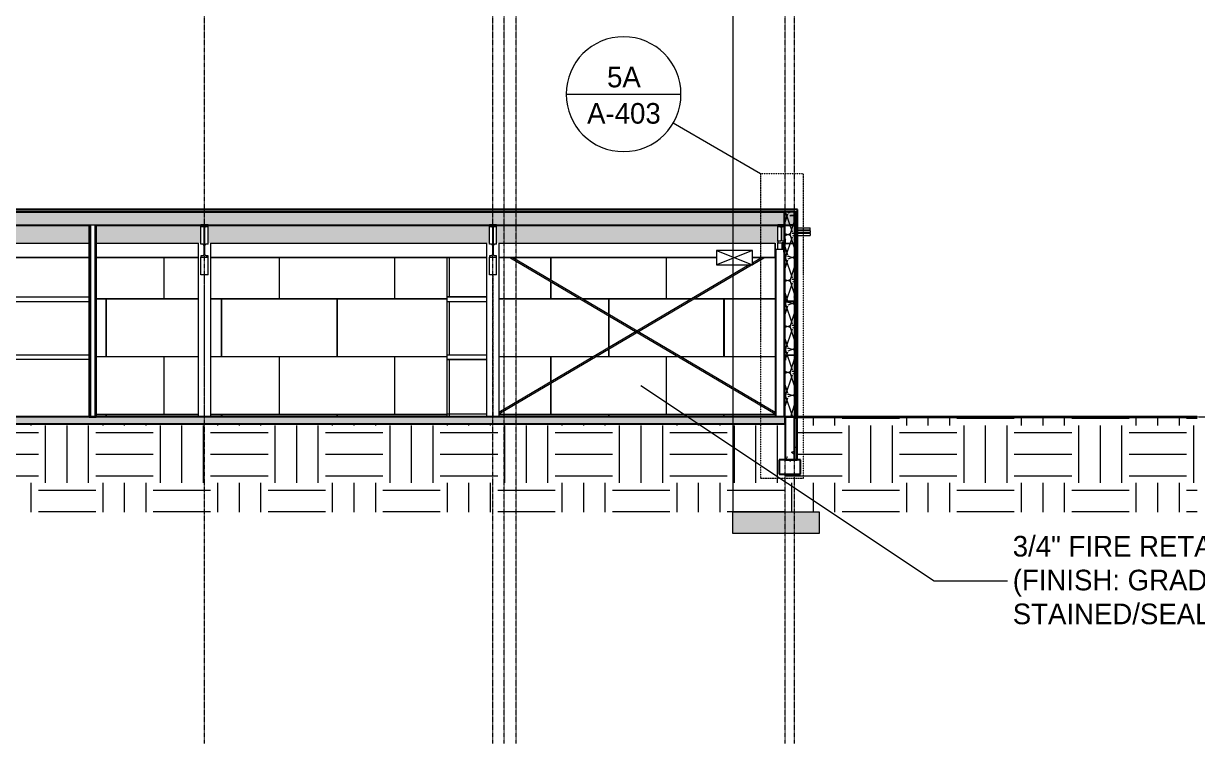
# Model space of a CAD drawing. Header units: inches. Extents: x -23445 to -52, y -314 to 853.
# Drawn here: x -21536 to -20555, y -273 to 329 of the extents above; entities that cross this region are included whole.
import ezdxf

# ---------------------------------------------------------------- set-up
doc = ezdxf.new("R2010")
doc.units = ezdxf.units.IN
doc.header["$MEASUREMENT"] = 0
for name, pattern in [('Dash Dot 3_16_', [0.3125, 0.1875, -0.0625, 0, -0.0625]), ('Grid Line 1_2_', [0.875, 0.5, -0.125, 0.125, -0.125]), ('Hidden 1_8_', [0.1875, 0.125, -0.0625])]:
    doc.linetypes.add(name, pattern=pattern)
for name, color, linetype, lineweight in [('A-ANNO-IDEN', 131, 'Continuous', 9), ('A-ANNO-SYMB', 150, 'Continuous', 9), ('A-CLNG', 13, 'Continuous', 9), ('A-CLNG-PATT', 13, 'Continuous', 9), ('A-FLOR', 192, 'Continuous', 9), ('A-FLOR-LEVL', 51, 'Continuous', 9), ('A-FLOR-PATT', 8, 'Continuous', 25), ('A-GLAZ-CWMG', 51, 'Continuous', 9), ('A-ROOF', 132, 'Continuous', 9), ('A-ROOF-PATT', 132, 'Continuous', 9), ('A-WALL', 113, 'Continuous', 9), ('A-WALL-PATT', 111, 'Continuous', 25), ('C-TOPO', 7, 'Continuous', 9), ('G-ANNO-SYMB', 111, 'Continuous', 9), ('I-WALL', 2, 'Continuous', 9), ('L-SITE-WALL', 31, 'Continuous', 9), ('M-HVAC-DUCT-ANNO', 70, 'Continuous', 9), ('S-BEAM', 12, 'Continuous', 9), ('S-COLS', 52, 'Continuous', 9), ('S-FNDN', 32, 'Continuous', 9), ('S-GRID', 1, 'Continuous', 9)]:
    doc.layers.add(name, color=color, linetype=linetype, lineweight=lineweight)
doc.styles.add('Century Gothic', font='GOTHIC.TTF', dxfattribs={"height": 17.245342})
pattern_1 = [(50, (-21811.89, 94.61), (55.0854, -4.8198), [5.76, -63.36]), (355, (-21811.89, 94.61), (-10.6557, 57.7685), [4.608, -50.688]), (100.451, (-21807.3, 94.21), (44.4295, 52.9487), [4.895, -53.848]), (46.184, (-21811.89, 109.97), (81.9644, -12.712), [8.64, -95.04]), (96.636, (-21805.06, 108.91), (71.7815, 74.8124), [7.343, -80.772]), (351.184, (-21811.89, 109.97), (71.782, 74.8124), [6.912, -76.032]), (21, (-21804.21, 106.13), (45.842, -30.9215), [5.76, -63.36]), (326, (-21804.21, 106.13), (18.687, 55.6915), [4.608, -50.688]), (71.451, (-21800.39, 103.553), (64.529, 24.77), [4.895, -53.848]), (37.5, (-21811.89, 94.61), (0.9339, 25.5668), [2.534, -47.539, 2.534, -48.922, -50.88]), (37.5, (-21811.89, 94.61), (0.9339, 25.5668), [-101.53, 2.534, -48.346]), (7.5, (-21811.89, 94.61), (20.20404, 30.2913), [2.534, -26.803, 2.534, -46.387, -19.392]), (7.5, (-21811.89, 94.61), (20.20404, 30.2913), [-78.259, 2.534, -16.858]), (327.5, (-21829.017, 94.61), (40.9978, -1.7324), [2.534, -16.666, 2.534, -57.37, -79.488]), (327.5, (-21829.017, 94.61), (40.9978, -1.7324), [-79.104, 2.534, -76.954]), (317.5, (-21836.697, 94.61), (44.7889, 7.6878), [2.534, -22.426, 2.534, -37.248, -56.448]), (317.5, (-21836.697, 94.61), (44.7889, 7.6878), [-64.742, 2.534, -53.914])]
pattern_2 = [(45, (-21811.89, 94.61), (-19.007, 19.007), []), (45, (-21811.89, 123.41), (-19.007, 19.007), [])]
pattern_3 = [(0, (-21811.89, 94.61), (0, 24), []), (90, (-21811.89, 94.61), (-24, 1e-15), [])]
pattern_4 = [(161.57, (-21810.93, 95.57), (-7.6802237, -0.0009796), [0, -54.643, 6.067, 0]), (18.43, (-21812.85, 95.57), (-7.6802237, 0.0009796), [0, -54.643, 6.067, 0]), (108.43, (-21810.93, 95.57), (3.838295, -19.2013653), [18.211, -42.499]), (71.57, (-21812.85, 95.57), (3.838295, 19.2013653), [18.211, -42.499])]

# ---------------------------------------------------------------- blocks, each defined once
blk = doc.blocks.new('Struct_Xcel_Sports Complex_rvt-1-Building Section - North_South looking West _ Clinic')
at = {"layer": 'A-FLOR-PATT', "lineweight": 9}
h = blk.add_hatch(dxfattribs=at)
h.set_pattern_fill('FP_9', style=0, pattern_type=2)
h.set_pattern_definition(pattern_1)
h.paths.add_polyline_path([(-21794.44, -6), (-20899.55, -6), (-20899.55, 0), (-22790.8, 0), (-22790.8, -6), (-21949.37, -6)], flags=0)
at = {"layer": 'A-WALL-PATT', "lineweight": 9}
h = blk.add_hatch(dxfattribs=at)
h.set_pattern_fill('FP_9', style=0, pattern_type=2)
h.set_pattern_definition(pattern_1)
h.paths.add_polyline_path([(-20899.55, -36), (-20891.55, -36), (-20891.55, 0), (-20899.55, 0), (-20899.55, -1.56)], flags=0)
at = {"layer": 'S-FNDN'}
h = blk.add_hatch(dxfattribs=at)
h.set_pattern_fill('FP_9', color=256, style=0, pattern_type=2)
h.set_pattern_definition(pattern_1)
h.paths.add_polyline_path([(-20904.55, -48), (-20886.55, -48), (-20886.55, -36), (-20904.55, -36), (-20904.55, -40.62)], flags=0)
at = {"layer": 'A-FLOR', "color": 250, "lineweight": 25}
for p, q in [((-20899.55, 0), (-22790.8, 0)), ((-20899.55, -6), (-20899.55, 0)), ((-22790.8, -6), (-20899.55, -6))]:
    blk.add_line(p, q, dxfattribs=at)
at = {"layer": 'L-SITE-WALL', "color": 250, "lineweight": 25}
for p, q in [((-20899.55, 0), (-20899.55, -36)), ((-20891.55, 0), (-20899.55, 0)), ((-20891.55, -36), (-20891.55, 0)), ((-20899.55, -36), (-20891.55, -36))]:
    blk.add_line(p, q, dxfattribs=at)
at = {"layer": 'S-FNDN', "color": 250, "lineweight": 25}
for p, q in [((-20886.55, -36), (-20904.55, -36)), ((-20904.55, -36), (-20904.55, -48)), ((-20886.55, -48), (-20886.55, -36)), ((-20904.55, -48), (-20886.55, -48))]:
    blk.add_line(p, q, dxfattribs=at)
blk = doc.blocks.new('W-Wide Flange-Column - B3_D-V1-Building Section - North_South looking West _ Clinic')
at = {"layer": 'S-COLS', "linetype": 'Hidden 1_8_'}
for p, q in [((-21143.96, 118.46), (-21143.96, 0)), ((-21143.65, 0), (-21143.65, 118.46))]:
    blk.add_line(p, q, dxfattribs=at)
blk = doc.blocks.new('W-Wide Flange - 2_-3_ deep-V3-Building Section - North_South looking West _ Clinic')
at = {"layer": 'S-BEAM'}
h = blk.add_hatch(dxfattribs=at)
h.set_pattern_fill('FP_1', color=256, style=0, pattern_type=2)
h.set_pattern_definition(pattern_2)
h.paths.add_polyline_path([(-21382.89, 133.21), (-21382.05, 133.21), (-21382.05, 134.57), (-21383.99, 134.59), (-21384.34, 134.76), (-21384.62, 135.15), (-21384.68, 135.46), (-21384.66, 158.18), (-21384.48, 158.53), (-21384.17, 158.78), (-21383.79, 158.87), (-21382.05, 158.87), (-21382.05, 160.23), (-21388.05, 160.23), (-21388.05, 158.87), (-21386.12, 158.85), (-21385.76, 158.67), (-21385.52, 158.36), (-21385.43, 157.98), (-21385.49, 135.15), (-21385.62, 134.9), (-21385.93, 134.65), (-21386.32, 134.57), (-21388.05, 134.57), (-21388.05, 133.21), (-21387.73, 133.21)], flags=0)
at = {"layer": 'S-BEAM', "lineweight": 15}
for p, q in [((-21382.05, 160.23), (-21388.05, 160.23)), ((-21388.05, 160.23), (-21388.05, 158.87)), ((-21388.05, 158.87), (-21386.32, 158.87)), ((-21385.43, 157.98), (-21385.43, 135.46)), ((-21384.68, 135.46), (-21384.68, 157.98)), ((-21383.79, 158.87), (-21382.05, 158.87)), ((-21382.05, 158.87), (-21382.05, 160.23)), ((-21386.32, 134.57), (-21388.05, 134.57)), ((-21388.05, 134.57), (-21388.05, 133.21)), ((-21388.05, 133.21), (-21382.05, 133.21)), ((-21382.05, 134.57), (-21383.79, 134.57)), ((-21382.05, 133.21), (-21382.05, 134.57))]:
    blk.add_line(p, q, dxfattribs=at)
at = {"layer": 'S-BEAM'}
for p, q in [((-21388.05, 144.08), (-21388.05, 158.87)), ((-21382.05, 144.08), (-21382.05, 158.87)), ((-21386.32, 144.08), (-21388.05, 144.08)), ((-21382.05, 144.08), (-21383.79, 144.08)), ((-21388.05, 118.46), (-21388.05, 133.21)), ((-21382.05, 118.46), (-21382.05, 133.21)), ((-21382.05, 118.46), (-21388.05, 118.46))]:
    blk.add_line(p, q, dxfattribs=at)
at = {"layer": 'S-BEAM', "lineweight": 15, "flags": 128}
for points in [[(-21386.32, 158.87), (-21386.12, 158.85), (-21385.93, 158.78), (-21385.76, 158.67), (-21385.62, 158.53), (-21385.52, 158.36), (-21385.45, 158.18), (-21385.43, 157.98)], [(-21384.68, 157.98), (-21384.66, 158.18), (-21384.59, 158.36), (-21384.48, 158.53), (-21384.34, 158.67), (-21384.17, 158.78), (-21383.99, 158.85), (-21383.79, 158.87)], [(-21385.43, 135.46), (-21385.45, 135.26), (-21385.52, 135.07), (-21385.62, 134.9), (-21385.76, 134.76), (-21385.93, 134.65), (-21386.12, 134.59), (-21386.32, 134.57)], [(-21383.79, 134.57), (-21383.99, 134.59), (-21384.17, 134.65), (-21384.34, 134.76), (-21384.48, 134.9), (-21384.59, 135.07), (-21384.66, 135.26), (-21384.68, 135.46)]]:
    blk.add_lwpolyline(points, dxfattribs=at)
at = {"layer": 'S-BEAM'}
for centre, start_param, end_param in [((-21386.32, 143.19), 0, 1.570796), ((-21383.79, 143.19), 1.570796, 3.141593)]:
    blk.add_ellipse(centre, major_axis=(0.89, 0), ratio=0.999133, start_param=start_param, end_param=end_param, dxfattribs=at)
blk = doc.blocks.new('W-Wide Flange - 2_-3_ deep-V4-Building Section - North_South looking West _ Clinic')
at = {"layer": 'S-BEAM'}
h = blk.add_hatch(dxfattribs=at)
h.set_pattern_fill('FP_1', color=256, style=0, pattern_type=2)
h.set_pattern_definition(pattern_2)
h.paths.add_polyline_path([(-21140.81, 133.21), (-21140.8, 133.21), (-21140.81, 134.57), (-21142.74, 134.59), (-21143.09, 134.76), (-21143.37, 135.15), (-21143.43, 135.46), (-21143.41, 158.18), (-21143.23, 158.53), (-21142.92, 158.78), (-21142.54, 158.87), (-21140.8, 158.87), (-21140.8, 160.23), (-21146.8, 160.23), (-21146.8, 158.87), (-21144.87, 158.85), (-21144.51, 158.67), (-21144.27, 158.36), (-21144.18, 157.98), (-21144.24, 135.15), (-21144.37, 134.9), (-21144.68, 134.65), (-21145.07, 134.57), (-21146.8, 134.57), (-21146.8, 133.21), (-21145.65, 133.21)], flags=0)
at = {"layer": 'S-BEAM', "lineweight": 15}
for p, q in [((-21140.8, 160.23), (-21146.8, 160.23)), ((-21146.8, 160.23), (-21146.8, 158.87)), ((-21146.8, 158.87), (-21145.07, 158.87)), ((-21144.18, 157.98), (-21144.18, 135.46)), ((-21143.43, 135.46), (-21143.43, 157.98)), ((-21142.54, 158.87), (-21140.8, 158.87)), ((-21140.8, 158.87), (-21140.8, 160.23)), ((-21145.07, 134.57), (-21146.8, 134.57)), ((-21146.8, 134.57), (-21146.8, 133.21)), ((-21146.8, 133.21), (-21140.8, 133.21)), ((-21140.8, 134.57), (-21142.54, 134.57)), ((-21140.8, 133.21), (-21140.8, 134.57))]:
    blk.add_line(p, q, dxfattribs=at)
at = {"layer": 'S-BEAM'}
for p, q in [((-21146.8, 144.08), (-21146.8, 158.87)), ((-21140.8, 144.08), (-21140.8, 158.87)), ((-21145.07, 144.08), (-21146.8, 144.08)), ((-21140.8, 144.08), (-21142.54, 144.08)), ((-21146.8, 118.46), (-21146.8, 133.21)), ((-21140.8, 118.46), (-21140.8, 133.21)), ((-21140.8, 118.46), (-21146.8, 118.46))]:
    blk.add_line(p, q, dxfattribs=at)
at = {"layer": 'S-BEAM', "lineweight": 15, "flags": 128}
for points in [[(-21145.07, 158.87), (-21144.87, 158.85), (-21144.68, 158.78), (-21144.51, 158.67), (-21144.37, 158.53), (-21144.27, 158.36), (-21144.2, 158.18), (-21144.18, 157.98)], [(-21143.43, 157.98), (-21143.41, 158.18), (-21143.34, 158.36), (-21143.23, 158.53), (-21143.09, 158.67), (-21142.92, 158.78), (-21142.74, 158.85), (-21142.54, 158.87)], [(-21144.18, 135.46), (-21144.2, 135.26), (-21144.27, 135.07), (-21144.37, 134.9), (-21144.51, 134.76), (-21144.68, 134.65), (-21144.87, 134.59), (-21145.07, 134.57)], [(-21142.54, 134.57), (-21142.74, 134.59), (-21142.92, 134.65), (-21143.09, 134.76), (-21143.23, 134.9), (-21143.34, 135.07), (-21143.41, 135.26), (-21143.43, 135.46)]]:
    blk.add_lwpolyline(points, dxfattribs=at)
at = {"layer": 'S-BEAM'}
for centre, start_param, end_param in [((-21145.07, 143.19), 0, 1.570796), ((-21142.54, 143.19), 1.570796, 3.141593)]:
    blk.add_ellipse(centre, major_axis=(0.89, 0), ratio=0.999133, start_param=start_param, end_param=end_param, dxfattribs=at)
blk = doc.blocks.new('Girt_C - 8_D-1405486-Building Section - North_South looking West _ Clinic')
at = {"layer": 'S-BEAM'}
for p, q in [((-21481.43, 99.82), (-21621.3, 99.82)), ((-21148.8, 100.3), (-21182.12, 100.3)), ((-21148.8, 99.82), (-21182.12, 99.82)), ((-21621.3, 96.32), (-21481.43, 96.32)), ((-21182.12, 96.32), (-21148.8, 96.32))]:
    blk.add_line(p, q, dxfattribs=at)
blk = doc.blocks.new('Rectangular Mullion - Exterior 2_ x 4_5_-V7-Building Section - North_South looking West _ Clinic')
at = {"layer": 'A-GLAZ-CWMG'}
blk.add_line((-21180.12, 100.3), (-21180.12, 132.85), dxfattribs=at)
blk = doc.blocks.new('Rectangular Mullion - Exterior 2_ x 4_5_-V8-Building Section - North_South looking West _ Clinic')
at = {"layer": 'A-GLAZ-CWMG'}
for p, q in [((-21180.12, 51.53), (-21180.12, 96.32)), ((-21180.12, 0), (-21180.12, 47.57))]:
    blk.add_line(p, q, dxfattribs=at)
blk = doc.blocks.new('W-Wide Flange - 1_-5_-1401438-Building Section - North_South looking West _ Clinic')
at = {"layer": 'S-BEAM'}
h = blk.add_hatch(dxfattribs=at)
h.set_pattern_fill('FP_1', color=256, style=0, pattern_type=2)
h.set_pattern_definition(pattern_2)
h.paths.add_polyline_path([(-20905.55, 145.22), (-20899.55, 145.22), (-20899.55, 146.58), (-20901.49, 146.6), (-20901.84, 146.77), (-20902.09, 147.08), (-20902.18, 147.47), (-20902.16, 158.18), (-20901.98, 158.53), (-20901.67, 158.78), (-20901.29, 158.87), (-20899.55, 158.87), (-20899.55, 160.23), (-20905.55, 160.23), (-20905.55, 158.87), (-20903.56, 158.83), (-20903.26, 158.67), (-20903.02, 158.36), (-20902.93, 157.98), (-20902.95, 147.27), (-20903.12, 146.91), (-20903.43, 146.67), (-20903.82, 146.58), (-20905.55, 146.58)], flags=0)
at = {"layer": 'S-BEAM', "lineweight": 15}
for p, q in [((-20899.55, 160.23), (-20905.55, 160.23)), ((-20905.55, 160.23), (-20905.55, 158.87)), ((-20905.55, 158.87), (-20903.82, 158.87)), ((-20902.93, 157.98), (-20902.93, 147.47)), ((-20902.18, 147.47), (-20902.18, 157.98)), ((-20901.29, 158.87), (-20899.55, 158.87)), ((-20899.55, 158.87), (-20899.55, 160.23)), ((-20903.82, 146.58), (-20905.55, 146.58)), ((-20905.55, 146.58), (-20905.55, 145.22)), ((-20905.55, 145.22), (-20899.55, 145.22)), ((-20899.55, 146.58), (-20901.29, 146.58)), ((-20899.55, 145.22), (-20899.55, 146.58))]:
    blk.add_line(p, q, dxfattribs=at)
at = {"layer": 'S-BEAM'}
for p, q in [((-20905.55, 146.58), (-20905.55, 158.87)), ((-20905.55, 139.83), (-20905.55, 145.22))]:
    blk.add_line(p, q, dxfattribs=at)
at = {"layer": 'S-BEAM', "lineweight": 15, "flags": 128}
for points in [[(-20903.82, 158.87), (-20903.62, 158.85), (-20903.43, 158.78), (-20903.26, 158.67), (-20903.12, 158.53), (-20903.02, 158.36), (-20902.95, 158.18), (-20902.93, 157.98)], [(-20902.18, 157.98), (-20902.16, 158.18), (-20902.09, 158.36), (-20901.98, 158.53), (-20901.84, 158.67), (-20901.67, 158.78), (-20901.49, 158.85), (-20901.29, 158.87)], [(-20902.93, 147.47), (-20902.95, 147.27), (-20903.02, 147.08), (-20903.12, 146.91), (-20903.26, 146.77), (-20903.43, 146.67), (-20903.62, 146.6), (-20903.82, 146.58)], [(-20901.29, 146.58), (-20901.49, 146.6), (-20901.67, 146.67), (-20901.84, 146.77), (-20901.98, 146.91), (-20902.09, 147.08), (-20902.16, 147.27), (-20902.18, 147.47)]]:
    blk.add_lwpolyline(points, dxfattribs=at)
blk = doc.blocks.new('W-Wide Flange - W12X19-1098423-Building Section - North_South looking West _ Clinic')
at = {"layer": 'S-BEAM'}
for p, q in [((-21481.43, 144.7), (-21621.3, 144.7)), ((-21390.05, 144.7), (-21475.43, 144.7)), ((-21148.8, 144.7), (-21380.05, 144.7)), ((-20908.05, 144.7), (-21138.8, 144.7)), ((-20908.05, 144.92), (-20908.05, 144.7)), ((-20908.05, 144.7), (-20908.05, 144.18)), ((-20908.05, 144.18), (-20908.05, 133.73)), ((-21621.3, 133.2), (-21481.43, 133.2)), ((-21481.43, 132.85), (-21621.3, 132.85)), ((-21475.43, 133.2), (-21390.05, 133.2)), ((-21390.05, 132.85), (-21475.43, 132.85)), ((-21380.05, 133.2), (-21148.8, 133.2)), ((-21148.8, 132.85), (-21380.05, 132.85)), ((-21138.8, 133.2), (-20956.86, 133.2)), ((-20956.86, 132.85), (-21138.8, 132.85)), ((-20926.86, 133.2), (-20908.05, 133.2)), ((-20908.05, 132.85), (-20926.86, 132.85)), ((-20908.05, 133.73), (-20908.05, 133.2)), ((-20908.05, 133.2), (-20908.05, 132.85))]:
    blk.add_line(p, q, dxfattribs=at)
blk = doc.blocks.new('Girt_C - 8_D-1405501-Building Section - North_South looking West _ Clinic')
at = {"layer": 'S-BEAM'}
h = blk.add_hatch(dxfattribs=at)
h.set_pattern_fill('FP_1', color=256, style=0, pattern_type=2)
h.set_pattern_definition(pattern_2)
h.paths.add_polyline_path([(-20892.13, 47.57), (-20891.55, 48.05), (-20891.55, 51.37), (-20891.66, 51.37), (-20891.66, 48.11), (-20892.2, 47.66)], flags=0)
h.paths.add_polyline_path([(-20898.98, 47.57), (-20898.91, 47.66), (-20899.44, 48.11), (-20899.44, 51.37), (-20899.55, 51.37), (-20899.55, 48.05)], flags=0)
h.paths.add_polyline_path([(-20891.74, 51.45), (-20891.74, 51.55), (-20899.37, 51.55), (-20899.37, 51.45), (-20893.88, 51.45)], flags=0)
at = {"layer": 'S-BEAM', "lineweight": 15}
for p, q in [((-20899.55, 51.37), (-20899.55, 48.05)), ((-20899.44, 48.11), (-20899.44, 51.37)), ((-20891.74, 51.55), (-20899.37, 51.55)), ((-20899.37, 51.45), (-20891.74, 51.45)), ((-20891.66, 51.37), (-20891.66, 48.11)), ((-20891.55, 48.05), (-20891.55, 51.37)), ((-20899.55, 48.05), (-20898.98, 47.57)), ((-20898.91, 47.66), (-20899.44, 48.11)), ((-20898.98, 47.57), (-20898.91, 47.66)), ((-20891.66, 48.11), (-20892.2, 47.66)), ((-20892.2, 47.66), (-20892.13, 47.57)), ((-20892.13, 47.57), (-20891.55, 48.05))]:
    blk.add_line(p, q, dxfattribs=at)
for centre, radius, start, end in [((-20899.37, 51.37), 0.188, 90, 180), ((-20899.37, 51.37), 0.0782, 90, 177.87728), ((-20891.74, 51.37), 0.187, 360, 90), ((-20891.74, 51.37), 0.0782, 3.04236, 90)]:
    blk.add_arc(centre, radius, start, end, dxfattribs=at)
blk = doc.blocks.new('Girt_C - 8_D-1405502-Building Section - North_South looking West _ Clinic')
at = {"layer": 'S-BEAM'}
h = blk.add_hatch(dxfattribs=at)
h.set_pattern_fill('FP_1', color=256, style=0, pattern_type=2)
h.set_pattern_definition(pattern_2)
h.paths.add_polyline_path([(-20891.74, 96.32), (-20891.74, 96.43), (-20899.37, 96.43), (-20899.37, 96.32), (-20893.88, 96.32)], flags=0)
h.paths.add_polyline_path([(-20899.44, 96.5), (-20899.44, 99.77), (-20898.91, 100.22), (-20898.98, 100.3), (-20899.55, 99.82), (-20899.55, 96.51)], flags=0)
h.paths.add_polyline_path([(-20891.66, 96.5), (-20891.55, 96.51), (-20891.55, 99.82), (-20892.13, 100.3), (-20892.2, 100.22), (-20891.66, 99.77)], flags=0)
at = {"layer": 'S-BEAM', "lineweight": 15}
for p, q in [((-20898.98, 100.3), (-20899.55, 99.82)), ((-20899.55, 99.82), (-20899.55, 96.51)), ((-20899.44, 99.77), (-20898.91, 100.22)), ((-20899.44, 96.5), (-20899.44, 99.77)), ((-20898.91, 100.22), (-20898.98, 100.3)), ((-20892.13, 100.3), (-20892.2, 100.22)), ((-20892.2, 100.22), (-20891.66, 99.77)), ((-20891.55, 99.82), (-20892.13, 100.3)), ((-20891.66, 99.77), (-20891.66, 96.5)), ((-20891.55, 96.51), (-20891.55, 99.82)), ((-20891.74, 96.43), (-20899.37, 96.43)), ((-20899.37, 96.32), (-20891.74, 96.32))]:
    blk.add_line(p, q, dxfattribs=at)
for centre, radius, start, end in [((-20899.37, 96.51), 0.187, 180, 270), ((-20899.37, 96.51), 0.0782, 183.04236, 270), ((-20891.74, 96.51), 0.188, 270, 0), ((-20891.74, 96.51), 0.0782, 270, 357.87728)]:
    blk.add_arc(centre, radius, start, end, dxfattribs=at)
blk = doc.blocks.new('Girt_C - 8_D-1405510-Building Section - North_South looking West _ Clinic')
at = {"layer": 'S-BEAM'}
for p, q in [((-21631.3, 51.55), (-21647.23, 51.55)), ((-21647.23, 48.05), (-21647.23, 51.37)), ((-21481.43, 51.55), (-21621.3, 51.55)), ((-21148.8, 51.55), (-21182.12, 51.55)), ((-21647.23, 48.05), (-21631.3, 48.05)), ((-21621.3, 48.05), (-21481.43, 48.05)), ((-21182.12, 48.05), (-21148.8, 48.05)), ((-21148.8, 47.57), (-21182.12, 47.57))]:
    blk.add_line(p, q, dxfattribs=at)
blk = doc.blocks.new('Rectangular Mullion - Exterior 2_ x 4_5_-V12-Building Section - North_South looking West _ Clinic')
at = {"layer": 'A-GLAZ-CWMG'}
blk.add_line((-21148.8, 2), (-21182.12, 2), dxfattribs=at)
blk = doc.blocks.new('Girt_C - 8_D-1405514-Building Section - North_South looking West _ Clinic')
at = {"layer": 'S-BEAM'}
h = blk.add_hatch(dxfattribs=at)
h.set_pattern_fill('FP_1', color=256, style=0, pattern_type=2)
h.set_pattern_definition(pattern_2)
h.paths.add_polyline_path([(-20895.05, 160.23), (-20891.74, 160.23), (-20891.74, 160.34), (-20895, 160.34), (-20895.45, 160.88), (-20895.54, 160.8)], flags=0)
h.paths.add_polyline_path([(-20891.66, 160.42), (-20891.55, 160.42), (-20891.55, 168.05), (-20891.66, 168.05), (-20891.66, 164.45)], flags=0)
h.paths.add_polyline_path([(-20895.45, 167.59), (-20895, 168.13), (-20891.74, 168.13), (-20891.74, 168.24), (-20895.05, 168.24), (-20895.53, 167.66)], flags=0)
at = {"layer": 'S-BEAM', "lineweight": 15}
for p, q in [((-20895.05, 168.24), (-20895.53, 167.66)), ((-20895.53, 167.66), (-20895.45, 167.59)), ((-20895.45, 167.59), (-20895, 168.13)), ((-20891.74, 168.24), (-20895.05, 168.24)), ((-20895, 168.13), (-20891.74, 168.13)), ((-20891.66, 168.05), (-20891.66, 160.42)), ((-20891.55, 160.42), (-20891.55, 168.05)), ((-20895.45, 160.88), (-20895.54, 160.8)), ((-20895.54, 160.8), (-20895.05, 160.23)), ((-20895, 160.34), (-20895.45, 160.88)), ((-20895.05, 160.23), (-20891.74, 160.23)), ((-20891.74, 160.34), (-20895, 160.34))]:
    blk.add_line(p, q, dxfattribs=at)
at = {"layer": 'S-BEAM'}
blk.add_line((-20891.55, 159.97), (-20891.55, 160.42), dxfattribs=at)
at = {"layer": 'S-BEAM', "lineweight": 15, "flags": 128}
for points in [[(-20891.55, 168.05), (-20891.57, 168.12), (-20891.61, 168.18), (-20891.67, 168.22), (-20891.74, 168.24)], [(-20891.74, 168.13), (-20891.7, 168.11), (-20891.67, 168.09), (-20891.66, 168.05)], [(-20891.66, 160.42), (-20891.67, 160.38), (-20891.7, 160.35), (-20891.74, 160.34)], [(-20891.74, 160.23), (-20891.67, 160.24), (-20891.61, 160.28), (-20891.57, 160.34), (-20891.55, 160.42)]]:
    blk.add_lwpolyline(points, dxfattribs=at)
blk = doc.blocks.new('Round Bar - 1_-V14-Building Section - North_South looking West _ Clinic')
at = {"layer": 'S-BEAM'}
for p, q in [((-20907.8, 139.59), (-20908.05, 139.44)), ((-20908.05, 138.28), (-20907.8, 138.43)), ((-20926.86, 127.21), (-20917.28, 132.85)), ((-20919.25, 132.85), (-20926.86, 128.37)), ((-21138.8, 2.39), (-20927.52, 126.82)), ((-20929.49, 126.82), (-21138.8, 3.55))]:
    blk.add_line(p, q, dxfattribs=at)
blk = doc.blocks.new('Round Bar - 1_-V15-Building Section - North_South looking West _ Clinic')
at = {"layer": 'S-BEAM'}
for p, q in [((-21129.21, 132.85), (-20907.8, 2.45)), ((-20907.8, 3.61), (-21127.24, 132.85))]:
    blk.add_line(p, q, dxfattribs=at)
blk = doc.blocks.new('Girt_C - 8_D-1405515-Building Section - North_South looking West _ Clinic')
at = {"layer": 'S-BEAM', "lineweight": 15}
for p, q in [((-20898.98, 148.67), (-20899.55, 148.19)), ((-20899.55, 148.19), (-20899.55, 144.88)), ((-20899.44, 148.14), (-20898.91, 148.59)), ((-20899.44, 144.87), (-20899.44, 148.14)), ((-20898.91, 148.59), (-20898.98, 148.67)), ((-20892.13, 148.67), (-20892.2, 148.59)), ((-20892.2, 148.59), (-20891.66, 148.14)), ((-20891.55, 148.19), (-20892.13, 148.67)), ((-20891.66, 148.14), (-20891.66, 144.87)), ((-20891.55, 144.88), (-20891.55, 148.19)), ((-20891.74, 144.8), (-20899.37, 144.8)), ((-20899.37, 144.69), (-20891.74, 144.69))]:
    blk.add_line(p, q, dxfattribs=at)
for centre, radius, start, end in [((-20899.37, 144.88), 0.188, 180, 270), ((-20899.37, 144.88), 0.0782, 183.04236, 270), ((-20891.74, 144.88), 0.188, 270, 0), ((-20891.74, 144.88), 0.0782, 270, 357.87728)]:
    blk.add_arc(centre, radius, start, end, dxfattribs=at)
blk = doc.blocks.new('L-Angle - L2-1_2X1-1_2X3_16-1401440-Building Section - North_South looking West _ Clinic')
at = {"layer": 'S-BEAM'}
for p, q in [((-20902.02, 145.22), (-20902.02, 139.57)), ((-20902.02, 139.83), (-20902.02, 145.22)), ((-20900.7, 142.9), (-20900.7, 137.25)), ((-20900.52, 137.5), (-20900.52, 142.71))]:
    blk.add_line(p, q, dxfattribs=at)
at = {"layer": 'S-BEAM', "lineweight": 15}
for p, q in [((-20900.52, 145.22), (-20902.02, 145.22)), ((-20901.83, 145.03), (-20900.89, 145.03)), ((-20900.7, 144.84), (-20900.7, 142.9)), ((-20900.52, 142.71), (-20900.52, 145.22))]:
    blk.add_line(p, q, dxfattribs=at)
at = {"layer": 'S-BEAM', "lineweight": 15, "flags": 128}
for points in [[(-20902.02, 145.22), (-20902.01, 145.17), (-20902, 145.13), (-20901.98, 145.1), (-20901.95, 145.07), (-20901.91, 145.05), (-20901.87, 145.03), (-20901.83, 145.03)], [(-20900.89, 145.03), (-20900.85, 145.02), (-20900.81, 145.01), (-20900.77, 144.99), (-20900.75, 144.96), (-20900.72, 144.92), (-20900.71, 144.88), (-20900.7, 144.84)], [(-20900.7, 142.9), (-20900.7, 142.86), (-20900.69, 142.82), (-20900.66, 142.78), (-20900.63, 142.75), (-20900.6, 142.73), (-20900.56, 142.72), (-20900.52, 142.71)]]:
    blk.add_lwpolyline(points, dxfattribs=at)
blk = doc.blocks.new('HSS-Hollow Structural Section - HSS1-1_2X1-1_2X1_8 - Obsolete-1396620-Building Section - North_South looking West _ Clinic')
at = {"layer": 'S-BEAM'}
for p, q in [((-20878.55, 155.4), (-20889.05, 155.4)), ((-20889.04, 153.86), (-20878.55, 153.86)), ((-20878.55, 155.4), (-20878.55, 155.18)), ((-20878.55, 155.18), (-20878.55, 154.15)), ((-20878.55, 154.15), (-20878.55, 153.9)), ((-20878.55, 153.9), (-20878.55, 153.86))]:
    blk.add_line(p, q, dxfattribs=at)
blk = doc.blocks.new('HSS-Hollow Structural Section - HSS1-1_2X1-1_2X1_8 - Obsolete-V17-Building Section - North_South looking West _ Clinic')
at = {"layer": 'S-BEAM'}
for p, q in [((-20878.55, 153.07), (-20889.04, 153.07)), ((-20889.04, 151.53), (-20878.55, 151.53)), ((-20878.55, 153.07), (-20878.55, 152.85)), ((-20878.55, 152.85), (-20878.55, 151.81)), ((-20878.55, 151.81), (-20878.55, 151.57)), ((-20878.55, 151.57), (-20878.55, 151.53))]:
    blk.add_line(p, q, dxfattribs=at)
blk = doc.blocks.new('Section - 3_32_ x 3_8_-18514-Building Section - North_South looking West _ Clinic')
at = {"layer": 'G-ANNO-SYMB'}
blk.add_hatch(color=256, dxfattribs=at).paths.add_polyline_path([(-22320.83, -79.66), (-22248.83, -79.66), (-22248.83, -97.66), (-22320.83, -97.66)], flags=0)
for p, q in [((-22320.83, -79.66), (-22320.83, -97.66)), ((-22248.83, -79.66), (-22320.83, -79.66)), ((-22248.83, -97.66), (-22248.83, -79.66)), ((-22320.83, -97.66), (-22248.83, -97.66))]:
    blk.add_line(p, q, dxfattribs=at)
blk = doc.blocks.new('Section - Callout Head-19020-Building Section - North_South looking West _ Clinic')
at = {"layer": 'A-ANNO-SYMB'}
blk.add_line((-22677.54, 395.52), (-22581.54, 395.52), dxfattribs=at)
for start, end in [(0, 180), (180, 360)]:
    blk.add_arc((-22629.54, 395.52), 48, start, end, dxfattribs=at)

msp = doc.modelspace()

# ---------------------------------------------------------------- hatches: boundary and pattern name
at = {"layer": 'A-CLNG-PATT'}
h = msp.add_hatch(dxfattribs=at)
h.set_pattern_fill('FP_4', color=256, style=0, pattern_type=2)
h.set_pattern_definition(pattern_4)
h.paths.add_polyline_path([(-22786.55281, 159.97351), (-20891.55281, 159.97351), (-20891.55281, 171.10816), (-22786.55281, 171.10816), (-22786.55281, 164.44918)], flags=0)
at = {"layer": 'A-CLNG-PATT', "lineweight": 5}
h = msp.add_hatch(color=256, dxfattribs=at)
h.paths.add_polyline_path([(-20907.55281, 144.60753), (-20907.55281, 145.17003), (-20905.55281, 145.21581), (-20905.55281, 159.97351), (-21140.80281, 159.97351), (-21140.80281, 145.15961), (-21138.80281, 145.15961), (-21138.80281, 144.86816), (-20908.05281, 144.86816), (-20908.05281, 144.60753)], flags=0)
h.paths.add_polyline_path([(-21621.30281, 144.86816), (-21481.42781, 144.91868), (-21481.42781, 159.97351), (-21623.30281, 159.97351), (-21623.30281, 145.15961), (-21621.30281, 145.15961), (-21621.30281, 144.91868)], flags=0)
h.paths.add_polyline_path([(-22549.74712, 144.86816), (-22547.05281, 144.91868), (-22547.05281, 145.18045), (-22546.05281, 145.18045), (-22546.05281, 159.97351), (-22780.30281, 159.97351), (-22780.30281, 148.82107), (-22613.05281, 148.82107), (-22613.05281, 144.86816), (-22569.114, 144.86816)], flags=0)
h.paths.add_polyline_path([(-22356.07837, 144.86816), (-22355.05281, 144.91868), (-22355.05281, 145.15961), (-22353.05281, 145.15961), (-22353.05281, 159.97351), (-22540.05281, 159.97351), (-22540.05281, 145.18045), (-22539.05281, 145.18045), (-22539.05281, 144.86816), (-22442.55281, 144.91868), (-22442.55281, 158.90701), (-22418.55281, 158.90701), (-22418.55281, 144.86816), (-22408.17781, 144.91868), (-22408.17781, 158.90701), (-22395.55281, 158.90701), (-22395.55281, 144.86816), (-22375.44525, 144.86816)], flags=0)
h.paths.add_polyline_path([(-22103.80281, 144.86816), (-21872.55281, 144.91868), (-21872.55281, 145.15961), (-21870.55281, 145.15961), (-21870.55281, 159.97351), (-22105.80281, 159.97351), (-22105.80281, 145.15961), (-22103.80281, 145.15961), (-22103.80281, 144.91868)], flags=0)
h.paths.add_polyline_path([(-21368.36775, 144.86816), (-21148.80281, 144.91868), (-21148.80281, 145.15961), (-21146.80281, 145.15961), (-21146.80281, 159.97351), (-21382.05281, 159.97351), (-21382.05281, 145.15961), (-21380.05281, 145.15961), (-21380.05281, 144.86816), (-21378.05119, 144.86816)], flags=0)
h.paths.add_polyline_path([(-22113.80281, 144.86816), (-22113.80281, 145.15961), (-22111.80281, 145.15961), (-22111.80281, 159.97351), (-22347.05281, 159.97351), (-22347.05281, 145.15961), (-22345.05281, 145.15961), (-22345.05281, 144.86816), (-22113.99244, 144.86816)], flags=0)
h.paths.add_polyline_path([(-21862.55281, 144.86816), (-21631.30281, 144.91868), (-21631.30281, 145.15961), (-21629.30281, 145.15961), (-21629.30281, 159.97351), (-21864.55281, 159.97351), (-21864.55281, 145.15961), (-21862.55281, 145.15961), (-21862.55281, 144.91868)], flags=0)
h.paths.add_polyline_path([(-21475.42781, 144.86816), (-21390.05281, 144.91868), (-21390.05281, 145.15961), (-21388.05281, 145.15961), (-21388.05281, 159.97351), (-21475.42781, 159.97351), (-21475.42781, 144.91868)], flags=0)
h.paths.add_polyline_path([(-22786.55281, 148.82107), (-22786.30281, 148.82107), (-22786.30281, 159.97351), (-22786.55281, 159.97351), (-22786.55281, 149.80131)], flags=0)
at = {"layer": 'A-ROOF-PATT'}
h = msp.add_hatch(dxfattribs=at)
h.set_pattern_fill('FP_6', color=256, style=0, pattern_type=2)
h.set_pattern_definition([(90, (-174.388, -762.154), (-16.082, 1e-15), [])])
h.paths.add_polyline_path([(-22808.30281, 153.07136), (-22798.61531, 153.07136), (-22798.61531, 153.86084), (-22808.30281, 153.86084)], flags=0)
h.paths.add_polyline_path([(-20878.55281, 153.07136), (-20878.55281, 153.86084), (-20889.05281, 153.86084), (-20889.03759, 153.07136), (-20879.70368, 153.07136)], flags=0)
h.paths.add_polyline_path([(-20884.19587, 155.40267), (-20878.55281, 155.40267), (-20878.55281, 155.87239), (-20889.05281, 155.87239), (-20889.05281, 155.40267), (-20887.485, 155.40267)], flags=0)
h.paths.add_polyline_path([(-20900.30281, 171.10816), (-20900.30281, 171.23837), (-22786.55281, 171.23837), (-22786.55281, 171.10816), (-20903.56275, 171.10816)], flags=0)
at = {"layer": 'A-WALL-PATT', "lineweight": 9}
h = msp.add_hatch(dxfattribs=at)
h.set_pattern_fill('FP_4', color=256, style=0, pattern_type=2)
h.set_pattern_definition(pattern_4)
h.paths.add_polyline_path([(-20899.55281, 0), (-20891.55281, 0), (-20891.55281, 171.23837), (-20899.55281, 171.23837), (-20899.55281, 3.32256)], flags=0)
h = msp.add_hatch(dxfattribs=at)
h.set_pattern_fill('FP_3', color=256, style=0, pattern_type=2)
h.set_pattern_definition(pattern_3)
h.paths.add_polyline_path([(-20890.55281, 0), (-20890.55281, 171.23837), (-20891.55281, 171.23837), (-20891.55281, 0)], flags=0)
h = msp.add_hatch(dxfattribs=at)
h.set_pattern_fill('FP_7', color=256, style=0, pattern_type=2)
h.set_pattern_definition([(90, (-20950.93, -46.5), (-193, -193), [48, -145]), (180, (-20950.93, -46.5), (-2e-14, -193), [96.25, -96.75]), (270, (-21047.18, 1.5), (-193, -193), [48, -145]), (180, (-20950.93, 1.5), (-2e-14, -193), [96.25, -96.75]), (270, (-21047.43, 1.5), (-193, -193), [48, -145]), (180, (-21047.43, 1.5), (-2e-14, -193), [96.25, -96.75]), (90, (-21143.68, -46.5), (-193, -193), [48, -145]), (180, (-21047.43, -46.5), (-2e-14, -193), [96.25, -96.75]), (90, (-20998.93, 1.75), (-193, -193), [48, -145]), (180, (-20950.68, 1.75), (-2e-14, -193), [48.25, -144.75]), (180, (-20950.68, 49.75), (-2e-14, -193), [48.25, -144.75]), (90, (-21095.43, 1.75), (-193, -193), [48, -145]), (180, (-20999.18, 1.75), (-2e-14, -193), [96.25, -96.75]), (270, (-20999.18, 49.75), (-193, -193), [48, -145]), (180, (-20999.18, 49.75), (-2e-14, -193), [96.25, -96.75]), (180, (-21095.68, 1.75), (-2e-14, -193), [48, -145]), (270, (-21095.68, 49.75), (-193, -193), [48, -145]), (180, (-21095.68, 49.75), (-2e-14, -193), [48, -145]), (90, (-20950.93, 50), (-193, -193), [48, -145]), (180, (-20950.93, 50), (-2e-14, -193), [96.25, -96.75]), (270, (-21047.18, 98), (-193, -193), [48, -145]), (180, (-20950.93, 98), (-2e-14, -193), [96.25, -96.75]), (270, (-21047.43, 98), (-193, -193), [48, -145]), (180, (-21047.43, 98), (-2e-14, -193), [96.25, -96.75]), (270, (-21143.68, 98), (-193, -193), [48, -145]), (180, (-21047.43, 50), (-2e-14, -193), [96.25, -96.75]), (90, (-20998.93, 98.25), (-193, -193), [48, -145]), (180, (-20950.68, 98.25), (-2e-14, -193), [48.25, -144.75]), (180, (-20950.68, 146.25), (-2e-14, -193), [48.25, -144.75]), (90, (-21095.43, 98.25), (-193, -193), [48, -145]), (180, (-20999.18, 98.25), (-2e-14, -193), [96.25, -96.75]), (270, (-20999.18, 146.25), (-193, -193), [48, -145]), (180, (-20999.18, 146.25), (-2e-14, -193), [96.25, -96.75]), (180, (-21095.68, 98.25), (-2e-14, -193), [48, -145]), (270, (-21095.68, 146.25), (-193, -193), [48, -145]), (180, (-21095.68, 146.25), (-2e-14, -193), [48, -145])])
h.paths.add_polyline_path([(-21138.80281, 0), (-20907.80281, 0), (-20907.80281, 2.454), (-21023.25694, 70.43546), (-21138.80281, 2.38562), (-21138.80281, 0.12162)], flags=0)
h.paths.add_polyline_path([(-21138.80281, 3.54616), (-21024.24202, 71.02996), (-21129.21348, 132.85208), (-21138.80281, 132.85208), (-21138.80281, 3.65932)], flags=0)
h.paths.add_polyline_path([(-20907.80281, 3.61454), (-20907.80281, 138.43126), (-20908.05281, 138.28403), (-20908.05281, 132.85208), (-20917.27603, 132.85208), (-20926.85802, 127.20884), (-20926.85802, 126.82032), (-20927.51773, 126.82032), (-21022.25948, 71.0229), (-20908.40447, 3.96889)], flags=0)
h.paths.add_polyline_path([(-21023.24475, 71.60317), (-20929.48828, 126.82032), (-20956.85802, 126.82032), (-20956.85802, 132.85208), (-21127.24293, 132.85208), (-21023.36434, 71.6736)], flags=0)
h.paths.add_polyline_path([(-20926.85802, 128.36938), (-20919.24658, 132.85208), (-20926.85802, 132.85208)], flags=0)
h.paths.add_polyline_path([(-20908.05281, 139.44457), (-20907.80281, 139.5918), (-20907.80281, 139.829), (-20907.55281, 139.829), (-20907.55281, 144.60753), (-20908.05281, 144.54831), (-20908.05281, 140.03606)], flags=0)
h = msp.add_hatch(dxfattribs=at)
h.set_pattern_fill('FP_10', color=256, style=0, pattern_type=2)
h.set_pattern_definition([(90, (-21177.99, -143), (-193, -193), [48, -145]), (180, (-21177.99, -143), (-2e-14, -193), [96.25, -96.75]), (270, (-21274.24, -95), (-193, -193), [48, -145]), (180, (-21177.99, -95), (-2e-14, -193), [96.25, -96.75]), (270, (-21274.49, -95), (-193, -193), [48, -145]), (180, (-21274.49, -95), (-2e-14, -193), [96.25, -96.75]), (90, (-21370.74, -143), (-193, -193), [48, -145]), (180, (-21274.49, -143), (-2e-14, -193), [96.25, -96.75]), (90, (-21225.99, -94.75), (-193, -193), [48, -145]), (180, (-21177.74, -94.75), (-2e-14, -193), [48.25, -144.75]), (180, (-21177.74, -46.75), (-2e-14, -193), [48.25, -144.75]), (90, (-21322.49, -94.75), (-193, -193), [48, -145]), (180, (-21226.24, -94.75), (-2e-14, -193), [96.25, -96.75]), (270, (-21226.24, -46.75), (-193, -193), [48, -145]), (180, (-21226.24, -46.75), (-2e-14, -193), [96.25, -96.75]), (180, (-21322.74, -94.75), (-2e-14, -193), [48, -145]), (270, (-21322.74, -46.75), (-193, -193), [48, -145]), (180, (-21322.74, -46.75), (-2e-14, -193), [48, -145]), (90, (-21177.99, -46.5), (-193, -193), [48, -145]), (180, (-21177.99, -46.5), (-2e-14, -193), [96.25, -96.75]), (270, (-21274.24, 1.5), (-193, -193), [48, -145]), (180, (-21177.99, 1.5), (-2e-14, -193), [96.25, -96.75]), (270, (-21274.49, 1.5), (-193, -193), [48, -145]), (180, (-21274.49, 1.5), (-2e-14, -193), [96.25, -96.75]), (270, (-21370.74, 1.5), (-193, -193), [48, -145]), (180, (-21274.49, -46.5), (-2e-14, -193), [96.25, -96.75]), (90, (-21225.99, 1.75), (-193, -193), [48, -145]), (180, (-21177.74, 1.75), (-2e-14, -193), [48.25, -144.75]), (180, (-21177.74, 49.75), (-2e-14, -193), [48.25, -144.75]), (90, (-21322.49, 1.75), (-193, -193), [48, -145]), (180, (-21226.24, 1.75), (-2e-14, -193), [96.25, -96.75]), (270, (-21226.24, 49.75), (-193, -193), [48, -145]), (180, (-21226.24, 49.75), (-2e-14, -193), [96.25, -96.75]), (180, (-21322.74, 1.75), (-2e-14, -193), [48, -145]), (270, (-21322.74, 49.75), (-193, -193), [48, -145]), (180, (-21322.74, 49.75), (-2e-14, -193), [48, -145])])
h.paths.add_polyline_path([(-21475.42781, 0), (-21390.05281, 0), (-21390.05281, 132.85208), (-21475.42781, 132.85208), (-21475.42781, 76.56193)], flags=0)
h.paths.add_polyline_path([(-21373.59822, 0), (-21182.11531, 0), (-21182.11531, 132.85208), (-21380.05281, 132.85208), (-21380.05281, 0)], flags=0)
h = msp.add_hatch(dxfattribs=at)
h.set_pattern_fill('FP_3', color=256, style=0, pattern_type=2)
h.set_pattern_definition(pattern_3)
h.paths.add_polyline_path([(-20891.55281, -36), (-20889.55281, -36), (-20889.55281, 0), (-20891.55281, 0), (-20891.55281, -1.56007)], flags=0)
at = {"layer": 'C-TOPO'}
h = msp.add_hatch(dxfattribs=at)
h.set_pattern_fill('FP_2', color=256, style=0, pattern_type=2)
h.set_pattern_definition([(0, (-21811.89, 94.61), (48, 48), [48, -48]), (0, (-21811.89, 112.61), (48, 48), [48, -48]), (0, (-21811.89, 130.61), (48, 48), [48, -48]), (90, (-21805.89, 136.61), (-48, 48), [48, -48]), (90, (-21787.89, 136.61), (-48, 48), [48, -48]), (90, (-21769.89, 136.61), (-48, 48), [48, -48])])
h.paths.add_polyline_path([(-20864.829, -79.68207), (-20554.959, -79.68207), (-20554.959, 0), (-20889.55281, 0), (-20889.55281, -36), (-20886.55281, -36), (-20886.55281, -48), (-20904.55281, -48), (-20904.55281, -36), (-20899.55281, -36), (-20899.55281, -6), (-22790.80281, -6), (-22790.80281, -36), (-22785.80281, -36), (-22785.80281, -48), (-22803.80281, -48), (-22803.80281, -36), (-22800.80281, -36), (-22800.80281, 0), (-23033.919, 0), (-23033.919, -79.68207), (-20886.55281, -79.68207)], flags=0)
h.paths.add_polyline_path([(-22551.60784, -24), (-22551.60784, -12), (-22535.60784, -12), (-22535.60784, -24)], flags=0)

# ---------------------------------------------------------------- linework, layer by layer
at = {"layer": 'A-ANNO-IDEN', "color": 153}
for p, q in [((-21020.14999, 26.09905), (-20774.87918, -137.15983)), ((-20774.87918, -137.15983), (-20709.16723, -137.15983))]:
    msp.add_line(p, q, dxfattribs=at)
at = {"layer": 'A-ANNO-SYMB'}
msp.add_line((-20919.96663, 202.94319), (-20993.06372, 245.43706), dxfattribs=at)
at = {"layer": 'A-ANNO-SYMB', "linetype": 'Dash Dot 3_16_'}
for p, q in [((-20919.96663, 202.94319), (-20919.96663, -51.29502)), ((-20884.076, 202.94319), (-20919.96663, 202.94319)), ((-20884.076, -51.29502), (-20884.076, 202.94319)), ((-20919.96663, -51.29502), (-20884.076, -51.29502))]:
    msp.add_line(p, q, dxfattribs=at)
at = {"layer": 'A-CLNG', "lineweight": 25}
for p, q in [((-20891.55281, 171.10816), (-22786.55281, 171.10816)), ((-20891.55281, 159.97351), (-20891.55281, 171.10816)), ((-22786.55281, 159.97351), (-21481.42781, 159.97351)), ((-21475.42781, 159.97351), (-20891.55281, 159.97351))]:
    msp.add_line(p, q, dxfattribs=at)
at = {"layer": 'A-FLOR-LEVL', "linetype": 'Grid Line 1_2_'}
msp.add_line((-23227.3711, 0), (-20111.40408, 0), dxfattribs=at)
at = {"layer": 'A-ROOF', "lineweight": 25}
for p, q in [((-22786.55281, 171.23837), (-20900.30281, 171.23837)), ((-20889.05281, 173.2401), (-22785.05281, 173.2401)), ((-20889.05281, 171.23837), (-20889.05281, 173.2401))]:
    msp.add_line(p, q, dxfattribs=at)
at = {"layer": 'A-ROOF'}
for p, q in [((-20889.05281, 157.87413), (-20878.55281, 157.87413)), ((-20878.55281, 155.35471), (-20878.55281, 157.87413)), ((-20878.55281, 155.87239), (-20889.05281, 155.87239)), ((-20878.55281, 153.0234), (-20878.55281, 153.86084))]:
    msp.add_line(p, q, dxfattribs=at)
at = {"layer": 'A-WALL', "lineweight": 25}
for p, q in [((-20900.30281, 171.23837), (-20900.30281, 0)), ((-20889.05281, 0), (-20889.05281, 171.23837)), ((-20900.30281, 0), (-20889.05281, 0))]:
    msp.add_line(p, q, dxfattribs=at)
at = {"layer": 'A-WALL'}
for p, q in [((-20889.05281, 171.23837), (-20900.30281, 171.23837)), ((-20899.55281, 0), (-20899.55281, 171.23837)), ((-20891.55281, 0), (-20891.55281, 171.23837)), ((-20890.55281, 0), (-20890.55281, 171.23837)), ((-21475.42781, 159.97351), (-21481.42781, 159.97351)), ((-21480.80281, 159.97351), (-21480.80281, 0)), ((-21480.17781, 159.97351), (-21480.17781, 0)), ((-21476.67781, 159.97351), (-21476.67781, 0)), ((-21476.05281, 159.97351), (-21476.05281, 0)), ((-21182.11531, 0), (-21182.11531, 132.85208))]:
    msp.add_line(p, q, dxfattribs=at)
at = {"layer": 'C-TOPO', "lineweight": 35}
msp.add_line((-20889.05281, 0), (-20554.959, 0), dxfattribs=at)
at = {"layer": 'C-TOPO'}
msp.add_line((-20554.959, 0), (-20889.05281, 0), dxfattribs=at)
at = {"layer": 'G-ANNO-SYMB'}
msp.add_line((-20943.12708, 545.15708), (-20943.12708, -79.66081), dxfattribs=at)
at = {"layer": 'I-WALL', "lineweight": 25}
for p, q in [((-21481.42781, 159.97351), (-21481.42781, 0)), ((-21475.42781, 0), (-21475.42781, 159.97351)), ((-21481.42781, 0), (-21475.42781, 0))]:
    msp.add_line(p, q, dxfattribs=at)
at = {"layer": 'L-SITE-WALL', "lineweight": 25}
for p, q in [((-20891.55281, 0), (-20891.55281, -36)), ((-20889.55281, 0), (-20891.55281, 0)), ((-20889.55281, -36), (-20889.55281, 0)), ((-20891.55281, -36), (-20889.55281, -36))]:
    msp.add_line(p, q, dxfattribs=at)
at = {"layer": 'M-HVAC-DUCT-ANNO'}
for p, q in [((-20956.85802, 138.82032), (-20926.85802, 126.82032)), ((-20926.85802, 138.82032), (-20956.85802, 126.82032)), ((-20956.85802, 138.82032), (-20956.85802, 126.82032)), ((-20926.85802, 138.82032), (-20956.85802, 138.82032)), ((-20926.85802, 126.82032), (-20926.85802, 138.82032)), ((-20956.85802, 126.82032), (-20926.85802, 126.82032))]:
    msp.add_line(p, q, dxfattribs=at)
at = {"layer": 'S-COLS'}
for p, q in [((-21390.05281, 0), (-21390.05281, 145.15961)), ((-21380.05281, 145.15961), (-21380.05281, 0)), ((-21148.80281, 0), (-21148.80281, 145.15961)), ((-21138.80281, 145.15961), (-21138.80281, 0)), ((-20907.80281, 139.829), (-20907.80281, 0)), ((-20907.36922, 139.829), (-20907.80281, 139.829)), ((-20907.55281, 139.829), (-20907.55281, 145.17003)), ((-20907.36922, 139.829), (-20907.36922, 0)), ((-20906.67781, 139.829), (-20907.36922, 139.829)), ((-20901.94684, 139.829), (-20906.67781, 139.829)), ((-20900.33211, 139.829), (-20900.51088, 139.829))]:
    msp.add_line(p, q, dxfattribs=at)
at = {"layer": 'S-GRID', "linetype": 'Grid Line 1_2_'}
for p, q in [((-21385.05281, -273.16081), (-21385.05281, 738.65708)), ((-21385.05281, -273.16081), (-21385.05281, 738.65708)), ((-21143.80281, -273.16081), (-21143.80281, 738.65708)), ((-21134.30281, -273.16081), (-21134.30281, 738.65708)), ((-21124.30281, -273.16081), (-21124.30281, 738.65708)), ((-20899.55281, -273.16081), (-20899.55281, 738.65708)), ((-20891.55281, -273.16081), (-20891.55281, 738.65708))]:
    msp.add_line(p, q, dxfattribs=at)

# ---------------------------------------------------------------- block references
at = {"lineweight": 5}
msp.add_blockref('Struct_Xcel_Sports Complex_rvt-1-Building Section - North_South looking West _ Clinic', (0, 0), dxfattribs=at)
at = {"layer": 'A-ANNO-SYMB'}
msp.add_blockref('Section - Callout Head-19020-Building Section - North_South looking West _ Clinic', (1594.97457, -125.96253), dxfattribs=at)
at = {"layer": 'A-GLAZ-CWMG'}
for name in ['Rectangular Mullion - Exterior 2_ x 4_5_-V7-Building Section - North_South looking West _ Clinic', 'Rectangular Mullion - Exterior 2_ x 4_5_-V8-Building Section - North_South looking West _ Clinic', 'Rectangular Mullion - Exterior 2_ x 4_5_-V12-Building Section - North_South looking West _ Clinic']:
    msp.add_blockref(name, (0, 0), dxfattribs=at)
at = {"layer": 'G-ANNO-SYMB', "extrusion": (0, 0, -1)}
msp.add_blockref('Section - 3_32_ x 3_8_-18514-Building Section - North_South looking West _ Clinic', (43191.96017, 0), dxfattribs=at)
at = {"layer": 'S-BEAM'}
for name in ['Girt_C - 8_D-1405514-Building Section - North_South looking West _ Clinic', 'W-Wide Flange - 2_-3_ deep-V3-Building Section - North_South looking West _ Clinic', 'W-Wide Flange - 2_-3_ deep-V4-Building Section - North_South looking West _ Clinic', 'W-Wide Flange - 1_-5_-1401438-Building Section - North_South looking West _ Clinic', 'HSS-Hollow Structural Section - HSS1-1_2X1-1_2X1_8 - Obsolete-1396620-Building Section - North_South looking West _ Clinic', 'HSS-Hollow Structural Section - HSS1-1_2X1-1_2X1_8 - Obsolete-V17-Building Section - North_South looking West _ Clinic', 'Girt_C - 8_D-1405515-Building Section - North_South looking West _ Clinic', 'W-Wide Flange - W12X19-1098423-Building Section - North_South looking West _ Clinic', 'Round Bar - 1_-V14-Building Section - North_South looking West _ Clinic', 'L-Angle - L2-1_2X1-1_2X3_16-1401440-Building Section - North_South looking West _ Clinic', 'Round Bar - 1_-V15-Building Section - North_South looking West _ Clinic', 'Girt_C - 8_D-1405486-Building Section - North_South looking West _ Clinic', 'Girt_C - 8_D-1405502-Building Section - North_South looking West _ Clinic', 'Girt_C - 8_D-1405510-Building Section - North_South looking West _ Clinic', 'Girt_C - 8_D-1405501-Building Section - North_South looking West _ Clinic']:
    msp.add_blockref(name, (0, 0), dxfattribs=at)
at = {"layer": 'S-COLS', "linetype": 'Hidden 1_8_'}
for p in [(-241.25, 0), (0, 0)]:
    msp.add_blockref('W-Wide Flange-Column - B3_D-V1-Building Section - North_South looking West _ Clinic', p, dxfattribs=at)

# ---------------------------------------------------------------- texts
at = {"layer": 'A-ANNO-SYMB', "char_height": 17.245342, "attachment_point": 2, "line_spacing_factor": 0.984117, "style": 'Century Gothic'}
for s, insert, width in [('5A', (-21034.28432, 292.54229), 36.936), ('A-403', (-21034.28432, 262.15779), 77.76)]:
    msp.add_mtext(s, dxfattribs=dict(at, insert=insert, width=width))

# ---------------------------------------------------------------- next in the draw order: texts
at = {"layer": 'A-ANNO-IDEN', "insert": (-20709.16723, -99.62877), "char_height": 17.2453416, "width": 430.272, "attachment_point": 1, "line_spacing_factor": 0.984117, "style": 'Century Gothic', "bg_fill": 3, "box_fill_scale": 1.25, "bg_fill_color": 0, "bg_fill_transparency": 0}
msp.add_mtext('3/4" FIRE RETARDANT PLYWOOD\\P(FINISH: GRADE B - PREFINISHED\\PSTAINED/SEALED )', dxfattribs=at)

doc.saveas('drawing.dxf')
